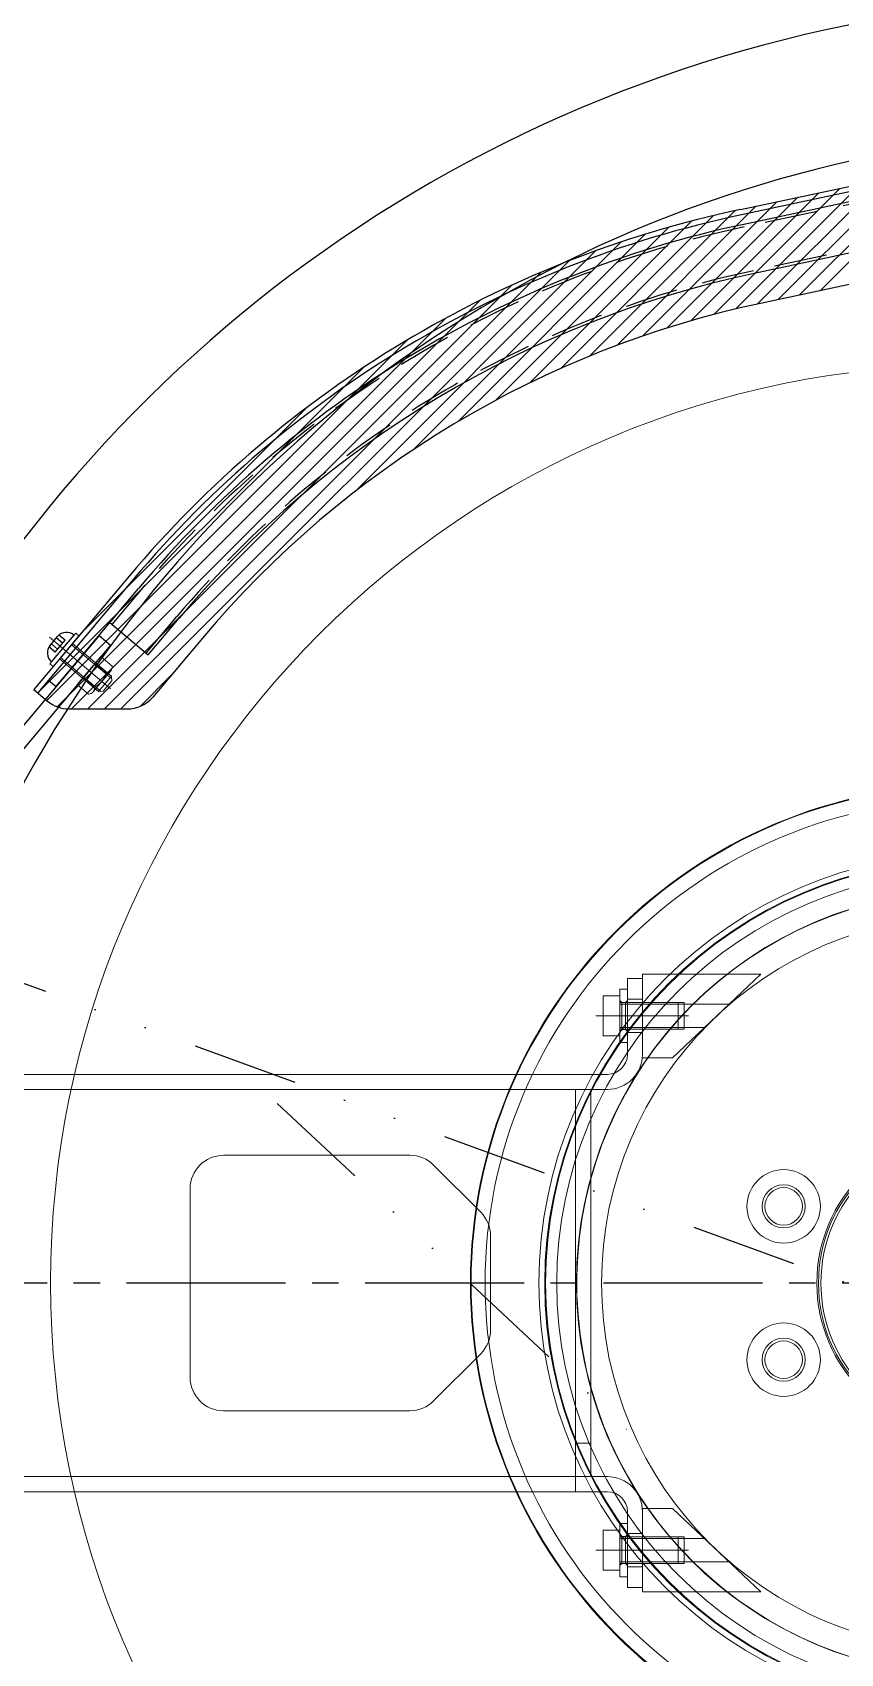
# Model space of a CAD drawing. Header units: millimetres. Extents: x -7970 to 6845, y -11075 to 1978.
# Drawn here: x 1264 to 1748, y -10575 to -9604 of the extents above; entities that cross this region are included whole.
import ezdxf

# ---------------------------------------------------------------- set-up
doc = ezdxf.new("R2010")
doc.units = ezdxf.units.MM
doc.header["$LTSCALE"] = 5
for name, pattern in [('CENTER2', [28.575, 19.05, -3.175, 3.175, -3.175]), ('DASHED2', [9.525, 6.35, -3.175]), ('DIVIDE', [31.75, 12.7, -6.35, 0, -6.35, 0, -6.35])]:
    doc.linetypes.add(name, pattern=pattern)
doc.layers.add('Layer0016', color=7, linetype='Continuous')
doc.layers.add('Layer0021', color=7, linetype='Continuous')

# ---------------------------------------------------------------- blocks, each defined once
blk = doc.blocks.new('DC_GROUP_ＤＸＦ２５_138')
at = {"layer": 'Layer0016', "color": 3, "linetype": 'Continuous', "lineweight": 13}
for p, q in [((1305.21, -9977.68), (1291.08, -9994.46)), ((1308.45, -9987.58), (1301.67, -9981.87)), ((1305.21, -9977.68), (1311.99, -9983.39)), ((1294.61, -9990.26), (1301.39, -9995.97)), ((1311.09, -9986.22), (1300.49, -9998.8)), ((1291.08, -9994.46), (1297.86, -10000.17))]:
    blk.add_line(p, q, dxfattribs=at)
for centre, radius, start, end in [((1308.13, -9983.72), 3.88, 274.86098, 4.94913), ((1295.24, -9983.62), 13.8, 296.47846, 343.33165), ((1297.53, -9996.31), 3.88, 274.86098, 4.94913)]:
    blk.add_arc(centre, radius, start, end, dxfattribs=at)
blk = doc.blocks.new('DC_GROUP_ＤＸＦ２５_148')
at = {"layer": 'Layer0016', "color": 3, "linetype": 'Continuous', "lineweight": 25}
for p, q in [((1275.62, -9980.83), (1289.14, -9964.77)), ((1274.77, -9970.97), (1279.28, -9965.61))]:
    blk.add_line(p, q, dxfattribs=at)
at = {"layer": 'Layer0016', "color": 3, "linetype": 'DASHED2', "lineweight": 25}
for p, q in [((1283.75, -9967.91), (1280.07, -9964.82)), ((1277.8, -9974.98), (1274.12, -9971.88)), ((1279.29, -9973.21), (1275.54, -9970.06)), ((1277.8, -9974.98), (1283.75, -9967.91)), ((1282.26, -9969.68), (1278.51, -9966.52))]:
    blk.add_line(p, q, dxfattribs=at)
at = {"layer": 'Layer0016', "color": 3, "linetype": 'Continuous', "lineweight": 25}
for centre, start, end in [((1284.64, -9970.12), 49.90506, 139.90506), ((1280.13, -9975.48), 139.90506, 229.90506)]:
    blk.add_arc(centre, 7, start, end, dxfattribs=at)
blk = doc.blocks.new('DC_GROUP_ＤＸＦ２５_147')
at = {"layer": 'Layer0016', "color": 3, "linetype": 'Continuous', "lineweight": 13}
for p, q in [((1274.65, -9981.98), (1290.11, -9963.62)), ((1292.02, -9965.23), (1290.11, -9963.62)), ((1276.57, -9983.59), (1292.02, -9965.23)), ((1287.55, -9970.54), (1311.6, -9990.8)), ((1288.16, -9969.82), (1311.49, -9989.46)), ((1276.57, -9983.59), (1274.65, -9981.98)), ((1280.43, -9979), (1303.76, -9998.64)), ((1281.04, -9978.27), (1305.1, -9998.53)), ((1303.76, -9998.64), (1311.49, -9989.46)), ((1306.58, -9998.4), (1311.73, -9992.28)), ((1311.49, -9989.46), (1311.73, -9992.28)), ((1303.76, -9998.64), (1306.58, -9998.4))]:
    blk.add_line(p, q, dxfattribs=at)
at = {"layer": 'Layer0016', "color": 3, "linetype": 'CENTER2', "lineweight": 13}
blk.add_line((1274.43, -9966.1), (1310.99, -9996.89), dxfattribs=at)
at = {"layer": 'Layer0016', "linetype": 'Continuous'}
blk.add_blockref('DC_GROUP_ＤＸＦ２５_148', (0, 0), dxfattribs=at)
blk = doc.blocks.new('DC_GROUP_ＤＸＦ２５_150')
at = {"layer": 'Layer0016', "color": 7, "linetype": 'Continuous', "lineweight": 13}
for p, q in [((1698.39, -9766.5), (1773.06, -9691.83)), ((1710.97, -9763.82), (1785.63, -9689.16)), ((1723.54, -9761.15), (1798.2, -9686.49)), ((1736.11, -9758.48), (1810.77, -9683.82)), ((1644.5, -9780.79), (1722.77, -9702.52)), ((1658.69, -9776.5), (1735.34, -9699.85)), ((1672.36, -9772.73), (1747.91, -9697.18)), ((1685.58, -9769.41), (1760.48, -9694.51)), ((1597.98, -9797.61), (1685.04, -9710.55)), ((1614.27, -9791.23), (1697.63, -9707.87)), ((1629.73, -9785.66), (1710.2, -9705.19)), ((1541.88, -9824.01), (1645.4, -9720.49)), ((1562.14, -9813.66), (1659.01, -9716.78)), ((1580.7, -9805), (1672.21, -9713.48)), ((1492.54, -9853.55), (1616.75, -9729.34)), ((1519.2, -9836.8), (1631.34, -9724.66)), ((1317.24, -10009.06), (1585.71, -9740.58)), ((1457.25, -9878.95), (1601.58, -9734.62)), ((1307.34, -10009.06), (1569.02, -9747.37)), ((1297.44, -10009.06), (1551.34, -9755.16)), ((1287.54, -10009.06), (1532.4, -9764.2)), ((1278.98, -10007.72), (1511.8, -9774.9)), ((1272.83, -10003.97), (1488.88, -9787.92)), ((1267.45, -9999.45), (1462.28, -9804.62)), ((1293.37, -9963.63), (1428.37, -9828.63)), ((1328.67, -10007.52), (1347.12, -9989.08))]:
    blk.add_line(p, q, dxfattribs=at)
blk = doc.blocks.new('DC_GROUP_ＤＸＦ２５_211')
at = {"layer": 'Layer0016', "color": 7, "linetype": 'DIVIDE', "lineweight": 25}
blk.add_line((1212.35, -10156.46), (1917.12, -10412.98), dxfattribs=at)
at = {"layer": 'Layer0016', "color": 4, "linetype": 'Continuous', "lineweight": 25}
for radius, start in [(830, 48.26751), (750, 48.26754)]:
    blk.add_arc((1917.12, -10412.98), radius, start, 160.00003, dxfattribs=at)

msp = doc.modelspace()

# ---------------------------------------------------------------- linework, layer by layer
at = {"layer": 'Layer0016', "color": 3, "linetype": 'Continuous', "lineweight": 25}
for p, q in [((1688.38, -9709.832), (2011.56, -9641.138)), ((2012.225, -9644.268), (1689.045, -9712.962)), ((2013.452, -9650.039), (1690.272, -9718.733)), ((2019.69, -9679.386), (1696.51, -9748.08)), ((2023.544, -9697.381), (1700.336, -9766.081)), ((1322.105, -9929.499), (1264.972, -9997.359)), ((1324.552, -9931.559), (1267.419, -9999.419)), ((1278.376, -9995.572), (1327.728, -9936.955)), ((1333.529, -9976.645), (1352.018, -9954.684)), ((1310.579, -9957.323), (1333.529, -9976.645)), ((1304.139, -9964.973), (1177.012, -10115.968)), ((1311.023, -9970.769), (1183.897, -10121.764)), ((1304.139, -9964.973), (1311.023, -9970.769)), ((1366.096, -9966.536), (1336.291, -10001.937)), ((1273.86, -9991.769), (1278.376, -9995.572)), ((1264.972, -9997.359), (1273.282, -10004.355)), ((1286.163, -10009.056), (1320.992, -10009.056))]:
    msp.add_line(p, q, dxfattribs=at)
at = {"layer": 'Layer0016', "color": 3, "linetype": 'DASHED2', "lineweight": 25}
for p, q in [((2013.785, -9651.604), (1690.605, -9720.298)), ((2019.357, -9677.821), (1696.177, -9746.515)), ((1331.507, -9934.949), (1311.803, -9958.353)), ((1332.305, -9975.614), (1350.794, -9953.653))]:
    msp.add_line(p, q, dxfattribs=at)
at = {"layer": 'Layer0016', "color": 7, "linetype": 'DIVIDE', "lineweight": 25}
msp.add_line((1410.899, -10245.397), (1623.927, -10444.05), dxfattribs=at)
at = {"layer": 'Layer0016', "color": 7, "linetype": 'CENTER2', "lineweight": 25}
msp.add_line((6845.062, -10352.97), (-3333.705, -10352.97), dxfattribs=at)
at = {"layer": 'Layer0016', "color": 3, "linetype": 'Continuous', "lineweight": 25}
for centre, radius, start, end in [((1825.083, -10352.97), 657.506, 102, 139.905055), ((1825.083, -10352.97), 654.306, 102, 139.905055), ((1825.083, -10352.97), 648.406, 102, 140.089118), ((1825.083, -10352.97), 618.403, 102, 139.905055), ((1825.083, -10352.97), 600, 102, 139.905055), ((1320.992, -9989.056), 20, 270, 319.905055), ((1286.163, -9989.056), 20, 229.905055, 270)]:
    msp.add_arc(centre, radius, start, end, dxfattribs=at)
at = {"layer": 'Layer0016', "color": 3, "linetype": 'DASHED2', "lineweight": 25}
for radius, end in [(646.806, 139.737969), (620.003, 139.905055)]:
    msp.add_arc((1825.083, -10352.97), radius, 102, end, dxfattribs=at)
at = {"layer": 'Layer0021', "color": 7, "linetype": 'Continuous', "lineweight": 18}
for p, q in [((1629.611, -10167.97), (1700.611, -10167.97)), ((1629.611, -10170.47), (1629.611, -10167.97)), ((1700.611, -10167.97), (1647.611, -10217.97)), ((1620.611, -10176.97), (1616.111, -10176.97)), ((1616.111, -10176.97), (1616.111, -10208.97)), ((1620.611, -10170.47), (1629.611, -10170.47)), ((1620.611, -10215.97), (1620.611, -10170.47)), ((1629.611, -10215.97), (1629.611, -10170.47)), ((1616.111, -10180.97), (1606.111, -10180.97)), ((1606.111, -10204.97), (1606.111, -10180.97)), ((1606.111, -10204.97), (1606.111, -10180.97)), ((1616.111, -10183.67), (1617.311, -10184.87)), ((1616.111, -10184.97), (1654.611, -10184.97)), ((1681.531, -10185.97), (1616.111, -10185.97)), ((1619.411, -10184.87), (1617.311, -10184.87)), ((1617.311, -10184.87), (1617.311, -10201.07)), ((1620.611, -10183.67), (1619.411, -10184.87)), ((1619.411, -10184.87), (1619.411, -10201.07)), ((1629.611, -10182.97), (1620.611, -10182.97)), ((1651.111, -10184.97), (1651.111, -10200.97)), ((1654.611, -10184.97), (1654.611, -10200.97)), ((1657.251, -10192.97), (1601.791, -10192.97)), ((1616.111, -10204.97), (1606.111, -10204.97)), ((1666.691, -10199.97), (1616.111, -10199.97)), ((1616.111, -10200.97), (1654.611, -10200.97)), ((1616.111, -10202.27), (1617.311, -10201.07)), ((1619.411, -10201.07), (1617.311, -10201.07)), ((1620.611, -10202.27), (1619.411, -10201.07)), ((1629.611, -10202.97), (1620.611, -10202.97)), ((1620.611, -10208.97), (1616.111, -10208.97)), ((1629.611, -10217.97), (1647.611, -10217.97)), ((1144.415, -10227.97), (1290.257, -10227.97)), ((1290.257, -10227.97), (1608.611, -10227.97)), ((1158.099, -10236.97), (1287.735, -10236.97)), ((1287.735, -10236.97), (1608.611, -10236.97)), ((1589.611, -10468.97), (1589.611, -10236.97)), ((1598.611, -10468.97), (1598.611, -10236.97)), ((1490.354, -10276.47), (1378.638, -10276.47)), ((1532.78, -10310.612), (1504.496, -10282.328)), ((1358.638, -10296.47), (1358.638, -10409.47)), ((1538.638, -10381.185), (1538.638, -10324.754)), ((1504.496, -10423.612), (1532.78, -10395.328)), ((1378.638, -10429.47), (1490.354, -10429.47)), ((1589.611, -10448.97), (1598.611, -10448.97)), ((1287.735, -10468.97), (1210.017, -10468.97)), ((1287.735, -10468.97), (1589.611, -10468.97)), ((1589.611, -10468.97), (1608.611, -10468.97)), ((1589.611, -10477.97), (1589.611, -10468.97)), ((1206.103, -10477.97), (1290.257, -10477.97)), ((1290.257, -10477.97), (1608.611, -10477.97)), ((1647.611, -10487.97), (1629.611, -10487.97)), ((1629.611, -10487.97), (1629.611, -10537.97)), ((1700.611, -10537.97), (1647.611, -10487.97)), ((1620.611, -10496.97), (1616.111, -10496.97)), ((1616.111, -10496.97), (1616.111, -10528.97)), ((1620.611, -10489.97), (1620.611, -10535.47)), ((1616.111, -10500.97), (1606.111, -10500.97)), ((1606.111, -10524.97), (1606.111, -10500.97)), ((1616.111, -10503.67), (1617.311, -10504.87)), ((1616.111, -10504.97), (1654.611, -10504.97)), ((1666.691, -10505.97), (1616.111, -10505.97)), ((1619.411, -10504.87), (1617.311, -10504.87)), ((1617.311, -10504.87), (1617.311, -10521.07)), ((1620.611, -10503.67), (1619.411, -10504.87)), ((1619.411, -10504.87), (1619.411, -10521.07)), ((1629.611, -10502.97), (1620.611, -10502.97)), ((1651.111, -10504.97), (1651.111, -10520.97)), ((1654.611, -10520.97), (1654.611, -10504.97)), ((1657.251, -10512.97), (1601.791, -10512.97)), ((1616.111, -10524.97), (1606.111, -10524.97)), ((1681.531, -10519.97), (1616.111, -10519.97)), ((1616.111, -10520.97), (1654.611, -10520.97)), ((1616.111, -10522.27), (1617.311, -10521.07)), ((1619.411, -10521.07), (1617.311, -10521.07)), ((1620.611, -10522.27), (1619.411, -10521.07)), ((1629.611, -10522.97), (1620.611, -10522.97)), ((1620.611, -10528.97), (1616.111, -10528.97)), ((1629.611, -10535.47), (1620.611, -10535.47)), ((1700.611, -10537.97), (1629.611, -10537.97))]:
    msp.add_line(p, q, dxfattribs=at)
for centre, radius in [((1825.083, -10352.97), 550), ((1825.083, -10352.97), 298.5), ((1825.083, -10352.97), 298.084), ((1825.083, -10352.97), 289.7), ((1825.083, -10352.97), 257.44), ((1825.083, -10352.97), 254), ((1825.083, -10352.97), 253.5), ((1825.083, -10352.97), 246.8), ((1825.083, -10352.97), 235), ((1825.083, -10352.97), 91), ((1825.083, -10352.97), 90), ((1825.083, -10352.97), 88.557), ((1714.218, -10307.048), 22), ((1714.218, -10307.048), 12.95), ((1714.218, -10307.048), 11.25), ((1714.218, -10398.892), 22), ((1714.218, -10398.892), 12.95), ((1714.218, -10398.892), 11.25)]:
    msp.add_circle(centre, radius, dxfattribs=at)
for centre, radius, start, end in [((1825.083, -10352.97), 234.8, 93.5, 86.5), ((1825.108, -10352.97), 220, 90, 270), ((1608.611, -10215.97), 21, 270, 0), ((1608.611, -10215.97), 12, 270, 0), ((1378.638, -10296.47), 20, 90, 180), ((1490.354, -10296.47), 20, 44.999997, 90), ((1518.638, -10324.754), 20, 0, 44.999997), ((1518.638, -10381.185), 20, 315.000003, 0), ((1378.638, -10409.47), 20, 180, 270), ((1490.354, -10409.47), 20, 270, 315.000003), ((1608.611, -10489.97), 21, 0, 90), ((1608.611, -10489.97), 12, 0, 90)]:
    msp.add_arc(centre, radius, start, end, dxfattribs=at)

# ---------------------------------------------------------------- block references
at = {"layer": 'Layer0016', "linetype": 'Continuous'}
for name in ['DC_GROUP_ＤＸＦ２５_211', 'DC_GROUP_ＤＸＦ２５_150', 'DC_GROUP_ＤＸＦ２５_147', 'DC_GROUP_ＤＸＦ２５_138']:
    msp.add_blockref(name, (0, 0), dxfattribs=at)

doc.saveas('drawing.dxf')
